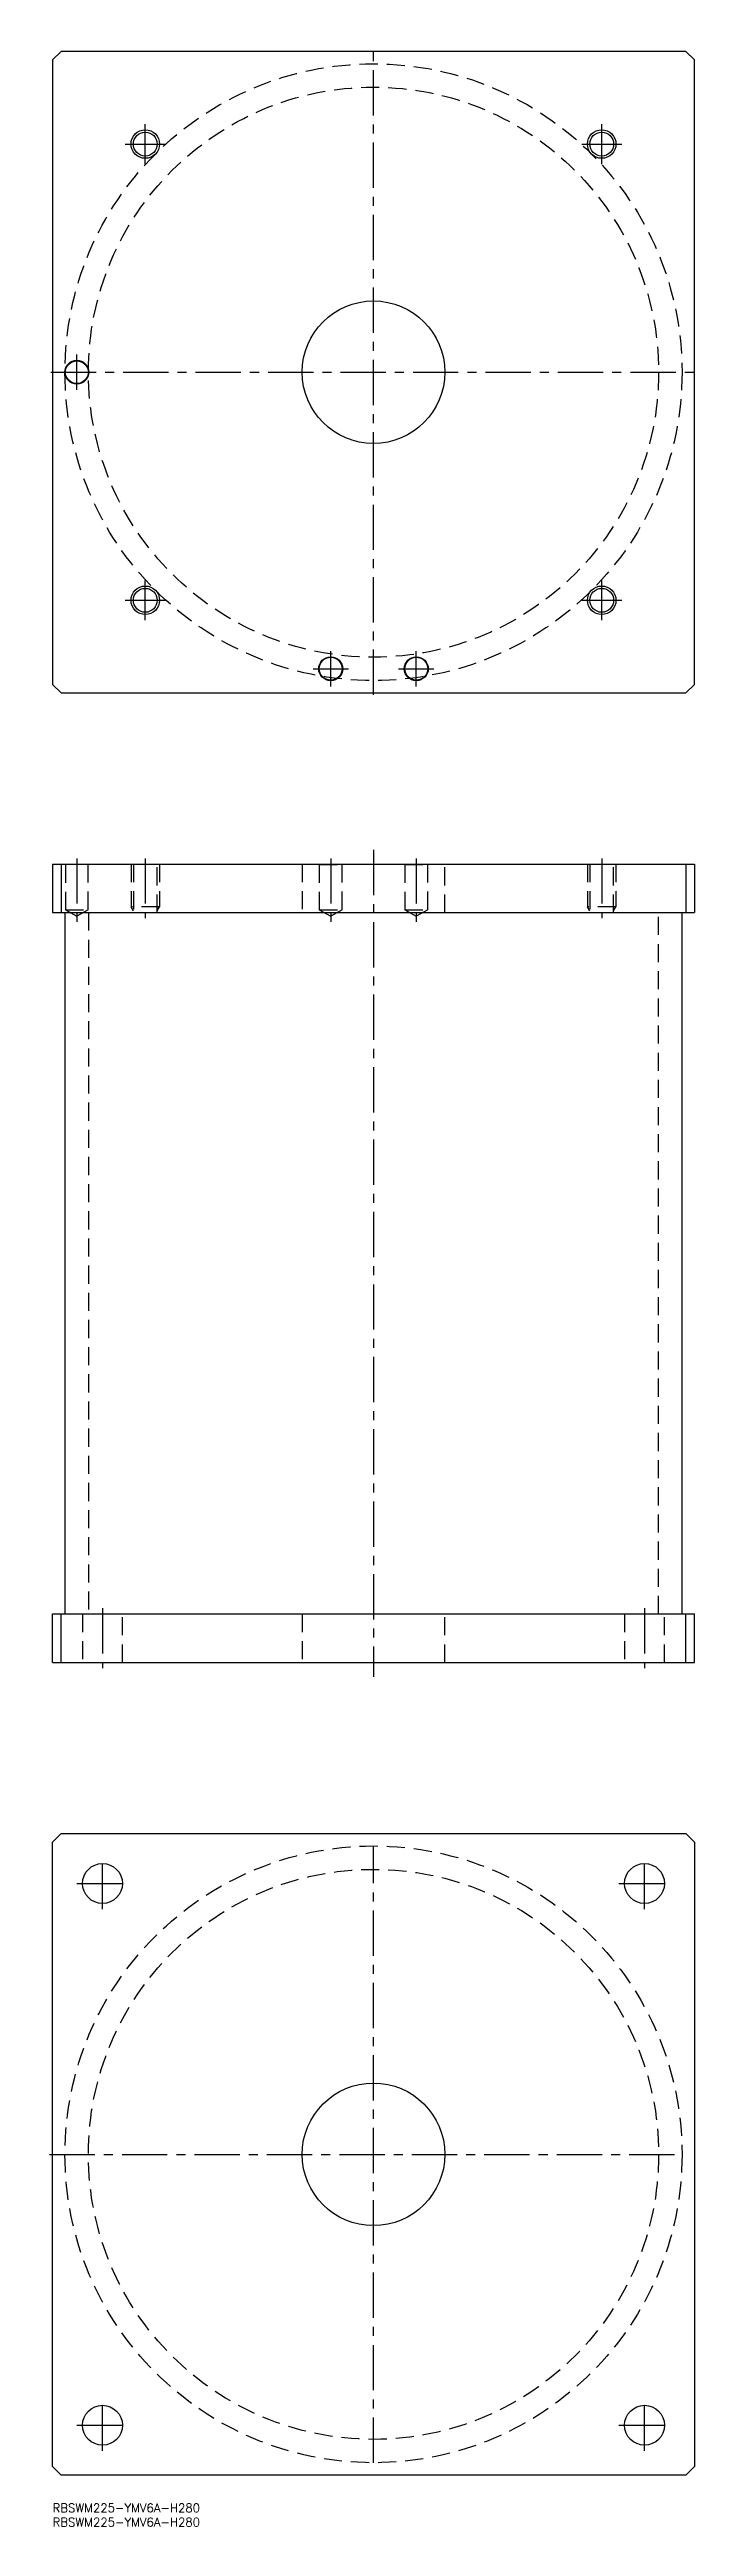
# Model space of a CAD drawing. Extents: x -1 to 226, y -8 to 861.
import ezdxf

# ---------------------------------------------------------------- set-up
doc = ezdxf.new("R2010")
doc.units = 0
doc.header["$LTSCALE"] = 0.5
doc.linetypes.add('CENTER', pattern=[50.8, 31.75, -6.35, 6.35, -6.35])
doc.linetypes.add('DASHED', pattern=[19.05, 12.7, -6.35])
for name, color, linetype in [('MSM_CENTER', 1, 'CENTER'), ('MSM_CONTINUOUS', 7, 'CONTINUOUS'), ('MSM_DASHED', 4, 'DASHED'), ('MSM_NARROW', 5, 'CONTINUOUS'), ('MSM_PART_NUMBER', 7, 'CONTINUOUS')]:
    doc.layers.add(name, color=color, linetype=linetype)
doc.styles.get("Standard").update_dxf_attribs({"font": 'txt.shx', "height": 3, "bigfont": 'bigfont.shx'})

# ---------------------------------------------------------------- blocks, each defined once
blk = doc.blocks.new('*U4')
at = {"layer": 'MSM_PART_NUMBER'}
blk.add_text('RBSWM225-YMV6A-H280', height=3, dxfattribs=at).set_placement((0, -3))
blk = doc.blocks.new('*U5')
at = {"layer": 'MSM_PART_NUMBER'}
blk.add_text('RBSWM225-YMV6A-H280', height=3, dxfattribs=at).set_placement((0, -8))

msp = doc.modelspace()

# ---------------------------------------------------------------- linework, layer by layer
at = {"layer": 'MSM_CENTER'}
for p, q in [((112.5, 634.35), (112.5, 860.65)), ((32.5, 820.5), (32.5, 834.5)), ((192.5, 820.5), (192.5, 834.5)), ((25.5, 827.5), (39.5, 827.5)), ((185.5, 827.5), (199.5, 827.5)), ((-0.65, 747.5), (226.06, 747.5)), ((8.5, 741.3), (8.5, 753.7)), ((32.5, 660.5), (32.5, 674.5)), ((192.5, 660.5), (192.5, 674.5)), ((25.5, 667.5), (39.5, 667.5)), ((185.5, 667.5), (199.5, 667.5)), ((91.3, 643.5), (103.7, 643.5)), ((97.5, 637.3), (97.5, 649.7)), ((121.3, 643.5), (133.7, 643.5)), ((127.5, 637.3), (127.5, 649.7)), ((8.5, 577), (8.5, 554.69)), ((32.5, 577), (32.5, 556)), ((97.5, 577), (97.5, 554.69)), ((112.5, 580), (112.5, 290)), ((127.5, 577), (127.5, 554.69)), ((192.5, 577), (192.5, 556)), ((17.5, 314), (17.5, 293)), ((207.5, 314), (207.5, 293)), ((17.5, 208.5), (17.5, 226.5)), ((112.5, 14.35), (112.5, 230.65)), ((207.5, 208.5), (207.5, 226.5)), ((8.5, 217.5), (26.5, 217.5)), ((198.5, 217.5), (216.5, 217.5)), ((-1.06, 122.5), (220.65, 122.5)), ((17.5, 18.5), (17.5, 36.5)), ((207.5, 18.5), (207.5, 36.5)), ((8.5, 27.5), (26.5, 27.5)), ((198.5, 27.5), (216.5, 27.5))]:
    msp.add_line(p, q, dxfattribs=at)
at = {"layer": 'MSM_CONTINUOUS'}
for p, q in [((3, 860), (0, 857)), ((222, 860), (3, 860)), ((225, 857), (222, 860)), ((0, 857), (0, 638)), ((225, 638), (225, 857)), ((0, 638), (3, 635)), ((3, 635), (222, 635)), ((222, 635), (225, 638)), ((0, 575), (225, 575)), ((0, 575), (0, 558)), ((3, 575), (3, 558)), ((222, 575), (222, 558)), ((225, 575), (225, 558)), ((0, 558), (225, 558)), ((4.35, 558), (4.35, 312)), ((220.65, 312), (220.65, 558)), ((0, 312), (225, 312)), ((0, 295), (0, 312)), ((3, 295), (3, 312)), ((222, 295), (222, 312)), ((225, 295), (225, 312)), ((0, 295), (225, 295)), ((0, 232), (3, 235)), ((3, 235), (222, 235)), ((222, 235), (225, 232)), ((0, 13), (0, 232)), ((225, 232), (225, 13)), ((3, 10), (0, 13)), ((222, 10), (3, 10)), ((225, 13), (222, 10))]:
    msp.add_line(p, q, dxfattribs=at)
for centre, radius in [((32.5, 827.5), 4.19), ((192.5, 827.5), 4.19), ((112.5, 747.5), 25), ((8.5, 747.5), 4.2), ((8.5, 747.5), 4), ((32.5, 667.5), 4.19), ((192.5, 667.5), 4.19), ((97.5, 643.5), 4.2), ((97.5, 643.5), 4), ((127.5, 643.5), 4.2), ((127.5, 643.5), 4), ((17.5, 217.5), 7), ((207.5, 217.5), 7), ((112.5, 122.5), 25), ((17.5, 27.5), 7), ((207.5, 27.5), 7)]:
    msp.add_circle(centre, radius, dxfattribs=at)
at = {"layer": 'MSM_DASHED'}
for p, q in [((4.3, 575), (4.5, 574.8)), ((4.5, 574.8), (4.5, 559)), ((12.5, 574.8), (4.5, 574.8)), ((12.5, 574.8), (12.7, 575)), ((12.5, 559), (12.5, 574.8)), ((27.5, 575), (27.5, 560)), ((28.31, 575), (28.31, 558)), ((36.69, 558), (36.69, 575)), ((37.5, 575), (37.5, 560)), ((87.5, 575), (87.5, 558)), ((93.3, 575), (93.5, 574.8)), ((93.5, 574.8), (93.5, 559)), ((93.5, 574.8), (101.5, 574.8)), ((101.5, 574.8), (101.7, 575)), ((101.5, 559), (101.5, 574.8)), ((123.3, 575), (123.5, 574.8)), ((123.5, 574.8), (123.5, 559)), ((123.5, 574.8), (131.5, 574.8)), ((131.5, 574.8), (131.7, 575)), ((131.5, 559), (131.5, 574.8)), ((137.5, 558), (137.5, 575)), ((187.5, 575), (187.5, 560)), ((188.31, 575), (188.31, 558)), ((196.69, 558), (196.69, 575)), ((197.5, 575), (197.5, 560)), ((4.5, 559), (8.5, 556.69)), ((4.5, 559), (12.5, 559)), ((12.5, 559), (8.5, 556.69)), ((12.55, 558), (12.55, 312)), ((37.5, 560), (27.5, 560)), ((28.31, 558.59), (27.5, 560)), ((36.69, 558.59), (37.5, 560)), ((93.5, 559), (97.5, 556.69)), ((93.5, 559), (101.5, 559)), ((101.5, 559), (97.5, 556.69)), ((123.5, 559), (127.5, 556.69)), ((123.5, 559), (131.5, 559)), ((131.5, 559), (127.5, 556.69)), ((197.5, 560), (187.5, 560)), ((188.31, 558.59), (187.5, 560)), ((196.69, 558.59), (197.5, 560)), ((212.45, 312), (212.45, 558)), ((10.5, 312), (10.5, 295)), ((24.5, 295), (24.5, 312)), ((87.5, 312), (87.5, 295)), ((137.5, 295), (137.5, 312)), ((200.5, 312), (200.5, 295)), ((214.5, 295), (214.5, 312))]:
    msp.add_line(p, q, dxfattribs=at)
for centre, radius in [((112.5, 747.5), 108.15), ((112.5, 747.5), 99.95), ((112.5, 122.5), 108.15), ((112.5, 122.5), 99.95)]:
    msp.add_circle(centre, radius, dxfattribs=at)
at = {"layer": 'MSM_NARROW'}
for centre in [(32.5, 827.5), (192.5, 827.5), (32.5, 667.5), (192.5, 667.5)]:
    msp.add_circle(centre, 5, dxfattribs=at)

# ---------------------------------------------------------------- block references
at = {"layer": 'MSM_CONTINUOUS'}
for name in ['*U4', '*U5']:
    msp.add_blockref(name, (0, 0), dxfattribs=at)

doc.saveas('drawing.dxf')
